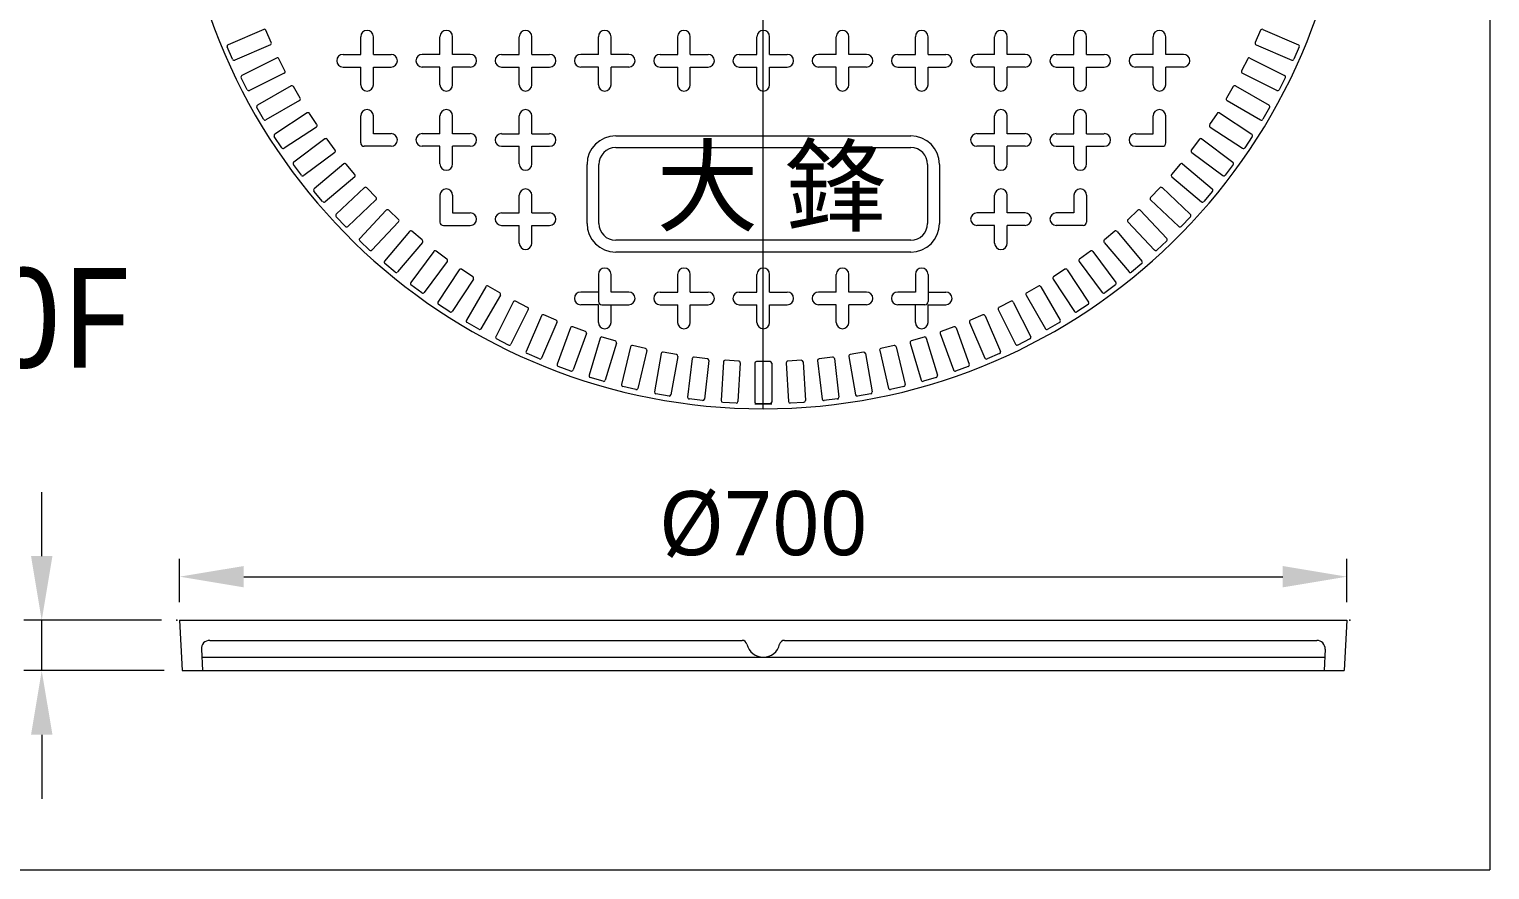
# Model space of a CAD drawing. Header units: millimetres. Extents: x 4664 to 8864, y -38 to 2932.
# Drawn here: x 7304.3 to 7597.2, y 1605.5 to 1774.1 of the extents above; entities that cross this region are included whole.
import ezdxf

# ---------------------------------------------------------------- set-up
doc = ezdxf.new("R2010")
doc.units = ezdxf.units.MM
doc.styles.add('AEH', font='kaiu.ttf')
doc.styles.add('微軟正黑體-20', font='Microsoft JhengHei.ttf', dxfattribs={"height": 20})

msp = doc.modelspace()

# ---------------------------------------------------------------- linework, layer by layer
at = {"lineweight": 5}
for p, q in [((7597.16, 1945.81), (7597.16, 1605.49)), ((7451.47, 1697.99), (7451.47, 1932.97)), ((7351.29, 1774.11), (7344.15, 1771.03)), ((7352.81, 1771.45), (7351.74, 1773.94)), ((7370.74, 1769.08), (7370.74, 1772.63)), ((7373.28, 1769.08), (7373.28, 1772.63)), ((7386.63, 1769.08), (7386.63, 1772.63)), ((7389.17, 1769.08), (7389.17, 1772.63)), ((7402.52, 1769.08), (7402.52, 1772.63)), ((7405.06, 1769.08), (7405.06, 1772.63)), ((7418.42, 1769.08), (7418.42, 1772.63)), ((7420.95, 1769.08), (7420.95, 1772.63)), ((7434.31, 1769.08), (7434.31, 1772.63)), ((7436.84, 1769.08), (7436.84, 1772.63)), ((7450.2, 1769.08), (7450.2, 1772.63)), ((7452.73, 1769.08), (7452.73, 1772.63)), ((7466.09, 1769.08), (7466.09, 1772.63)), ((7468.62, 1769.08), (7468.62, 1772.63)), ((7481.98, 1769.08), (7481.98, 1772.63)), ((7484.52, 1769.08), (7484.52, 1772.63)), ((7497.87, 1769.08), (7497.87, 1772.63)), ((7500.41, 1769.08), (7500.41, 1772.63)), ((7513.76, 1769.08), (7513.76, 1772.63)), ((7516.3, 1769.08), (7516.3, 1772.63)), ((7529.65, 1769.08), (7529.65, 1772.63)), ((7532.19, 1769.08), (7532.19, 1772.63)), ((7551.19, 1773.94), (7550.12, 1771.45)), ((7551.64, 1774.11), (7558.78, 1771.03)), ((7345.05, 1768.1), (7343.98, 1770.59)), ((7352.63, 1771.01), (7345.49, 1767.93)), ((7550.3, 1771.01), (7557.44, 1767.93)), ((7558.95, 1770.59), (7557.88, 1768.1)), ((7353.87, 1768.36), (7346.92, 1764.87)), ((7355.54, 1765.79), (7354.32, 1768.21)), ((7367.19, 1769.08), (7370.74, 1769.08)), ((7367.19, 1766.54), (7370.74, 1766.54)), ((7370.74, 1762.99), (7370.74, 1766.54)), ((7373.28, 1769.08), (7376.83, 1769.08)), ((7373.28, 1766.54), (7376.83, 1766.54)), ((7373.28, 1762.99), (7373.28, 1766.54)), ((7386.63, 1769.08), (7383.08, 1769.08)), ((7386.63, 1766.54), (7383.08, 1766.54)), ((7386.63, 1762.99), (7386.63, 1766.54)), ((7392.72, 1769.08), (7389.17, 1769.08)), ((7392.72, 1766.54), (7389.17, 1766.54)), ((7389.17, 1762.99), (7389.17, 1766.54)), ((7398.97, 1769.08), (7402.52, 1769.08)), ((7398.97, 1766.54), (7402.52, 1766.54)), ((7402.52, 1762.99), (7402.52, 1766.54)), ((7405.06, 1769.08), (7408.61, 1769.08)), ((7405.06, 1766.54), (7408.61, 1766.54)), ((7405.06, 1762.99), (7405.06, 1766.54)), ((7418.42, 1769.08), (7414.87, 1769.08)), ((7418.42, 1766.54), (7414.87, 1766.54)), ((7418.42, 1762.99), (7418.42, 1766.54)), ((7424.5, 1769.08), (7420.95, 1769.08)), ((7424.5, 1766.54), (7420.95, 1766.54)), ((7420.95, 1762.99), (7420.95, 1766.54)), ((7430.76, 1769.08), (7434.31, 1769.08)), ((7430.76, 1766.54), (7434.31, 1766.54)), ((7434.31, 1762.99), (7434.31, 1766.54)), ((7436.84, 1769.08), (7440.39, 1769.08)), ((7436.84, 1766.54), (7440.39, 1766.54)), ((7436.84, 1762.99), (7436.84, 1766.54)), ((7446.65, 1769.08), (7450.2, 1769.08)), ((7446.65, 1766.54), (7450.2, 1766.54)), ((7450.2, 1762.99), (7450.2, 1766.54)), ((7452.73, 1769.08), (7456.28, 1769.08)), ((7452.73, 1766.54), (7456.28, 1766.54)), ((7452.73, 1762.99), (7452.73, 1766.54)), ((7466.09, 1769.08), (7462.54, 1769.08)), ((7466.09, 1766.54), (7462.54, 1766.54)), ((7466.09, 1762.99), (7466.09, 1766.54)), ((7472.17, 1769.08), (7468.62, 1769.08)), ((7472.17, 1766.54), (7468.62, 1766.54)), ((7468.62, 1762.99), (7468.62, 1766.54)), ((7478.43, 1769.08), (7481.98, 1769.08)), ((7478.43, 1766.54), (7481.98, 1766.54)), ((7481.98, 1762.99), (7481.98, 1766.54)), ((7484.52, 1769.08), (7488.07, 1769.08)), ((7484.52, 1766.54), (7488.07, 1766.54)), ((7484.52, 1762.99), (7484.52, 1766.54)), ((7497.87, 1769.08), (7494.32, 1769.08)), ((7497.87, 1766.54), (7494.32, 1766.54)), ((7497.87, 1762.99), (7497.87, 1766.54)), ((7503.96, 1769.08), (7500.41, 1769.08)), ((7503.96, 1766.54), (7500.41, 1766.54)), ((7500.41, 1762.99), (7500.41, 1766.54)), ((7510.21, 1769.08), (7513.76, 1769.08)), ((7510.21, 1766.54), (7513.76, 1766.54)), ((7513.76, 1762.99), (7513.76, 1766.54)), ((7516.3, 1769.08), (7519.85, 1769.08)), ((7516.3, 1766.54), (7519.85, 1766.54)), ((7516.3, 1762.99), (7516.3, 1766.54)), ((7529.65, 1769.08), (7526.1, 1769.08)), ((7529.65, 1766.54), (7526.1, 1766.54)), ((7529.65, 1762.99), (7529.65, 1766.54)), ((7535.74, 1769.08), (7532.19, 1769.08)), ((7535.74, 1766.54), (7532.19, 1766.54)), ((7532.19, 1762.99), (7532.19, 1766.54)), ((7548.61, 1768.21), (7547.39, 1765.79)), ((7549.06, 1768.36), (7556.01, 1764.87)), ((7347.98, 1762), (7346.77, 1764.41)), ((7355.39, 1765.34), (7348.44, 1761.85)), ((7547.54, 1765.34), (7554.49, 1761.85)), ((7556.16, 1764.41), (7554.95, 1762)), ((7356.77, 1762.76), (7350.04, 1758.87)), ((7358.59, 1760.3), (7357.24, 1762.64)), ((7545.69, 1762.64), (7544.34, 1760.3)), ((7546.16, 1762.76), (7552.89, 1758.87)), ((7351.27, 1756.07), (7349.92, 1758.41)), ((7358.47, 1759.83), (7351.73, 1755.95)), ((7544.47, 1759.83), (7551.2, 1755.95)), ((7553.01, 1758.41), (7551.66, 1756.07)), ((7360, 1757.35), (7353.5, 1753.07)), ((7361.86, 1754.52), (7355.36, 1750.25)), ((7361.95, 1754.99), (7360.47, 1757.25)), ((7370.74, 1751.32), (7370.74, 1756.73)), ((7373.28, 1753.18), (7373.28, 1756.73)), ((7386.63, 1753.18), (7386.63, 1756.73)), ((7389.17, 1753.18), (7389.17, 1756.73)), ((7402.52, 1753.18), (7402.52, 1756.73)), ((7405.06, 1753.18), (7405.06, 1756.73)), ((7497.87, 1753.18), (7497.87, 1756.73)), ((7500.41, 1753.18), (7500.41, 1756.73)), ((7513.76, 1753.18), (7513.76, 1756.73)), ((7516.3, 1753.18), (7516.3, 1756.73)), ((7529.65, 1753.18), (7529.65, 1756.73)), ((7532.19, 1751.32), (7532.19, 1756.73)), ((7542.46, 1757.25), (7540.98, 1754.99)), ((7541.07, 1754.52), (7547.57, 1750.25)), ((7542.93, 1757.35), (7549.43, 1753.07)), ((7354.89, 1750.34), (7353.41, 1752.6)), ((7363.54, 1752.13), (7357.3, 1747.48)), ((7365.62, 1749.89), (7364.01, 1752.06)), ((7376.83, 1753.18), (7373.28, 1753.18)), ((7386.63, 1753.18), (7383.08, 1753.18)), ((7392.72, 1753.18), (7389.17, 1753.18)), ((7398.97, 1753.18), (7402.52, 1753.18)), ((7405.06, 1753.18), (7408.61, 1753.18)), ((7421.88, 1752.76), (7481.05, 1752.76)), ((7497.87, 1753.18), (7494.32, 1753.18)), ((7503.96, 1753.18), (7500.41, 1753.18)), ((7510.21, 1753.18), (7513.76, 1753.18)), ((7516.3, 1753.18), (7519.85, 1753.18)), ((7526.1, 1753.18), (7529.65, 1753.18)), ((7538.92, 1752.06), (7537.31, 1749.89)), ((7539.4, 1752.13), (7545.63, 1747.48)), ((7549.52, 1752.6), (7548.04, 1750.34)), ((7365.55, 1749.41), (7359.32, 1744.77)), ((7376.83, 1750.65), (7371.42, 1750.65)), ((7386.63, 1750.65), (7383.08, 1750.65)), ((7386.63, 1747.1), (7386.63, 1750.65)), ((7392.72, 1750.65), (7389.17, 1750.65)), ((7389.17, 1747.1), (7389.17, 1750.65)), ((7398.97, 1750.65), (7402.52, 1750.65)), ((7402.52, 1747.1), (7402.52, 1750.65)), ((7405.06, 1750.65), (7408.61, 1750.65)), ((7405.06, 1747.1), (7405.06, 1750.65)), ((7421.88, 1750.39), (7481.05, 1750.39)), ((7497.87, 1750.65), (7494.32, 1750.65)), ((7497.87, 1747.1), (7497.87, 1750.65)), ((7503.96, 1750.65), (7500.41, 1750.65)), ((7500.41, 1747.1), (7500.41, 1750.65)), ((7510.21, 1750.65), (7513.76, 1750.65)), ((7513.76, 1747.1), (7513.76, 1750.65)), ((7516.3, 1750.65), (7519.85, 1750.65)), ((7516.3, 1747.1), (7516.3, 1750.65)), ((7526.1, 1750.65), (7531.51, 1750.65)), ((7537.38, 1749.41), (7543.61, 1744.77)), ((7358.84, 1744.84), (7357.23, 1747.01)), ((7367.37, 1747.12), (7361.41, 1742.12)), ((7369.58, 1745.01), (7367.84, 1747.08)), ((7416.13, 1735.18), (7416.13, 1747.01)), ((7418.5, 1735.18), (7418.5, 1747.01)), ((7484.43, 1747.01), (7484.43, 1735.18)), ((7486.8, 1747.01), (7486.8, 1735.18)), ((7535.09, 1747.08), (7533.35, 1745.01)), ((7535.56, 1747.12), (7541.52, 1742.12)), ((7545.7, 1747.01), (7544.09, 1744.84)), ((7369.54, 1744.53), (7363.58, 1739.53)), ((7533.39, 1744.53), (7539.35, 1739.53)), ((7363.11, 1739.57), (7361.37, 1741.65)), ((7371.48, 1742.35), (7365.83, 1737.01)), ((7373.8, 1739.89), (7368.15, 1734.55)), ((7373.82, 1740.37), (7371.96, 1742.33)), ((7386.63, 1740.84), (7386.63, 1735.43)), ((7389.17, 1740.84), (7389.17, 1737.29)), ((7402.52, 1737.29), (7402.52, 1740.84)), ((7405.06, 1737.29), (7405.06, 1740.84)), ((7497.87, 1737.29), (7497.87, 1740.84)), ((7500.41, 1737.29), (7500.41, 1740.84)), ((7513.76, 1740.84), (7513.76, 1737.29)), ((7516.3, 1740.84), (7516.3, 1735.43)), ((7530.97, 1742.33), (7529.11, 1740.37)), ((7529.13, 1739.89), (7534.78, 1734.55)), ((7531.45, 1742.35), (7537.1, 1737.01)), ((7541.56, 1741.65), (7539.82, 1739.57)), ((7375.87, 1737.82), (7370.54, 1732.16)), ((7378.32, 1735.98), (7376.35, 1737.83)), ((7389.17, 1737.29), (7392.72, 1737.29)), ((7398.97, 1737.29), (7402.52, 1737.29)), ((7405.06, 1737.29), (7408.61, 1737.29)), ((7497.87, 1737.29), (7494.32, 1737.29)), ((7503.96, 1737.29), (7500.41, 1737.29)), ((7513.76, 1737.29), (7510.21, 1737.29)), ((7526.58, 1737.83), (7524.61, 1735.98)), ((7527.06, 1737.82), (7532.4, 1732.16)), ((7367.67, 1734.56), (7365.81, 1736.53)), ((7378.33, 1735.5), (7373, 1729.84)), ((7387.31, 1734.76), (7392.72, 1734.76)), ((7398.97, 1734.76), (7402.52, 1734.76)), ((7402.52, 1731.21), (7402.52, 1734.76)), ((7405.06, 1734.76), (7408.61, 1734.76)), ((7405.06, 1731.21), (7405.06, 1734.76)), ((7497.87, 1734.76), (7494.32, 1734.76)), ((7497.87, 1731.21), (7497.87, 1734.76)), ((7503.96, 1734.76), (7500.41, 1734.76)), ((7500.41, 1731.21), (7500.41, 1734.76)), ((7515.62, 1734.76), (7510.21, 1734.76)), ((7524.6, 1735.5), (7529.94, 1729.84)), ((7537.12, 1736.53), (7535.26, 1734.56)), ((7372.52, 1729.83), (7370.55, 1731.69)), ((7380.52, 1733.56), (7375.52, 1727.6)), ((7383.11, 1731.38), (7378.11, 1725.43)), ((7383.06, 1731.86), (7380.99, 1733.6)), ((7481.05, 1731.8), (7421.88, 1731.8)), ((7519.83, 1731.38), (7524.82, 1725.43)), ((7521.94, 1733.6), (7519.87, 1731.86)), ((7522.42, 1733.56), (7527.41, 1727.6)), ((7532.38, 1731.69), (7530.41, 1729.83)), ((7385.4, 1729.57), (7380.76, 1723.33)), ((7388.04, 1728.02), (7385.87, 1729.64)), ((7481.05, 1729.43), (7421.88, 1729.43)), ((7517.06, 1729.64), (7514.89, 1728.02)), ((7517.53, 1729.57), (7522.18, 1723.33)), ((7377.63, 1725.38), (7375.56, 1727.12)), ((7388.11, 1727.55), (7383.47, 1721.31)), ((7390.51, 1725.87), (7386.23, 1719.38)), ((7393.23, 1724.48), (7390.97, 1725.97)), ((7511.96, 1725.97), (7509.7, 1724.48)), ((7512.42, 1725.87), (7516.7, 1719.38)), ((7514.82, 1727.55), (7519.46, 1721.31)), ((7527.37, 1727.12), (7525.3, 1725.38)), ((7382.99, 1721.24), (7380.82, 1722.86)), ((7393.33, 1724.01), (7389.06, 1717.52)), ((7395.82, 1722.48), (7391.93, 1715.75)), ((7398.62, 1721.25), (7396.28, 1722.6)), ((7418.42, 1724.95), (7418.42, 1719.54)), ((7420.95, 1721.4), (7420.95, 1724.95)), ((7434.31, 1721.4), (7434.31, 1724.95)), ((7436.84, 1721.4), (7436.84, 1724.95)), ((7450.2, 1721.4), (7450.2, 1724.95)), ((7452.73, 1721.4), (7452.73, 1724.95)), ((7466.09, 1721.4), (7466.09, 1724.95)), ((7468.62, 1721.4), (7468.62, 1724.95)), ((7481.98, 1724.95), (7481.98, 1721.4)), ((7484.52, 1724.95), (7484.52, 1719.54)), ((7506.65, 1722.6), (7504.31, 1721.25)), ((7507.11, 1722.48), (7511, 1715.75)), ((7509.6, 1724.01), (7513.87, 1717.52)), ((7522.11, 1722.86), (7519.94, 1721.24)), ((7398.75, 1720.79), (7394.86, 1714.05)), ((7401.32, 1719.4), (7397.83, 1712.45)), ((7404.19, 1718.34), (7401.78, 1719.55)), ((7418.42, 1721.4), (7414.87, 1721.4)), ((7424.5, 1721.4), (7420.95, 1721.4)), ((7430.76, 1721.4), (7434.31, 1721.4)), ((7436.84, 1721.4), (7440.39, 1721.4)), ((7446.65, 1721.4), (7450.2, 1721.4)), ((7452.73, 1721.4), (7456.28, 1721.4)), ((7466.09, 1721.4), (7462.54, 1721.4)), ((7472.17, 1721.4), (7468.62, 1721.4)), ((7481.98, 1721.4), (7478.43, 1721.4)), ((7484.52, 1721.4), (7488.07, 1721.4)), ((7501.16, 1719.55), (7498.74, 1718.34)), ((7501.61, 1719.4), (7505.1, 1712.45)), ((7504.18, 1720.79), (7508.07, 1714.05)), ((7388.59, 1717.42), (7386.33, 1718.91)), ((7404.34, 1717.88), (7400.85, 1710.94)), ((7406.99, 1716.65), (7403.91, 1709.51)), ((7409.92, 1715.75), (7407.44, 1716.83)), ((7418.42, 1718.87), (7414.87, 1718.87)), ((7418.42, 1715.32), (7418.42, 1718.87)), ((7419.09, 1718.87), (7424.5, 1718.87)), ((7420.95, 1715.32), (7420.95, 1718.87)), ((7430.76, 1718.87), (7434.31, 1718.87)), ((7434.31, 1715.32), (7434.31, 1718.87)), ((7436.84, 1718.87), (7440.39, 1718.87)), ((7436.84, 1715.32), (7436.84, 1718.87)), ((7446.65, 1718.87), (7450.2, 1718.87)), ((7450.2, 1715.32), (7450.2, 1718.87)), ((7452.73, 1718.87), (7456.28, 1718.87)), ((7452.73, 1715.32), (7452.73, 1718.87)), ((7466.09, 1718.87), (7462.54, 1718.87)), ((7466.09, 1715.32), (7466.09, 1718.87)), ((7472.17, 1718.87), (7468.62, 1718.87)), ((7468.62, 1715.32), (7468.62, 1718.87)), ((7483.84, 1718.87), (7478.43, 1718.87)), ((7481.98, 1715.32), (7481.98, 1718.87)), ((7484.52, 1718.87), (7488.07, 1718.87)), ((7484.52, 1715.32), (7484.52, 1718.87)), ((7495.49, 1716.83), (7493.01, 1715.75)), ((7495.94, 1716.65), (7499.02, 1709.51)), ((7498.59, 1717.88), (7502.08, 1710.94)), ((7516.6, 1718.91), (7514.34, 1717.42)), ((7394.4, 1713.93), (7392.06, 1715.28)), ((7410.1, 1715.31), (7407.02, 1708.17)), ((7412.81, 1714.23), (7410.15, 1706.92)), ((7415.79, 1713.51), (7413.25, 1714.43)), ((7489.68, 1714.43), (7487.14, 1713.51)), ((7490.12, 1714.23), (7492.78, 1706.92)), ((7492.83, 1715.31), (7495.91, 1708.17)), ((7510.88, 1715.28), (7508.53, 1713.93)), ((7400.4, 1710.78), (7397.98, 1712)), ((7415.99, 1713.07), (7413.33, 1705.77)), ((7418.77, 1712.15), (7416.54, 1704.7)), ((7421.78, 1711.61), (7419.19, 1712.38)), ((7422.01, 1711.18), (7419.78, 1703.73)), ((7427.87, 1710.05), (7425.24, 1710.68)), ((7477.69, 1710.68), (7475.06, 1710.05)), ((7480.92, 1711.18), (7483.16, 1703.73)), ((7483.74, 1712.38), (7481.15, 1711.61)), ((7484.16, 1712.15), (7486.39, 1704.7)), ((7486.94, 1713.07), (7489.6, 1705.77)), ((7504.95, 1712), (7502.53, 1710.78)), ((7406.57, 1707.99), (7404.09, 1709.06)), ((7424.83, 1710.43), (7423.04, 1702.86)), ((7428.12, 1709.65), (7426.33, 1702.08)), ((7430.98, 1709.06), (7429.63, 1701.4)), ((7434.04, 1708.86), (7431.38, 1709.33)), ((7434.31, 1708.47), (7432.96, 1700.81)), ((7437.21, 1708.05), (7436.3, 1700.32)), ((7440.27, 1708.03), (7437.58, 1708.34)), ((7440.56, 1707.65), (7439.66, 1699.93)), ((7446.53, 1707.56), (7443.83, 1707.72)), ((7459.1, 1707.72), (7456.4, 1707.56)), ((7462.37, 1707.65), (7463.27, 1699.93)), ((7465.35, 1708.34), (7462.66, 1708.03)), ((7465.72, 1708.05), (7466.63, 1700.32)), ((7468.62, 1708.47), (7469.97, 1700.81)), ((7471.56, 1709.33), (7468.89, 1708.86)), ((7471.95, 1709.06), (7473.3, 1701.4)), ((7474.81, 1709.65), (7476.6, 1702.08)), ((7478.1, 1710.43), (7479.89, 1702.86)), ((7498.84, 1709.06), (7496.36, 1707.99)), ((7412.9, 1705.56), (7410.36, 1706.49)), ((7443.48, 1707.4), (7443.02, 1699.64)), ((7446.85, 1707.2), (7446.4, 1699.44)), ((7449.77, 1707.12), (7449.77, 1699.34)), ((7452.82, 1707.45), (7450.11, 1707.45)), ((7453.16, 1707.12), (7453.16, 1699.34)), ((7456.08, 1707.2), (7456.53, 1699.44)), ((7459.45, 1707.4), (7459.91, 1699.64)), ((7492.57, 1706.49), (7490.03, 1705.56)), ((7419.35, 1703.51), (7416.76, 1704.28)), ((7425.92, 1701.83), (7423.29, 1702.45)), ((7479.64, 1702.45), (7477.01, 1701.83)), ((7486.17, 1704.28), (7483.58, 1703.51)), ((7432.57, 1700.54), (7429.91, 1701.01)), ((7439.29, 1699.63), (7436.6, 1699.95)), ((7446.04, 1699.12), (7443.34, 1699.28)), ((7452.82, 1699), (7450.11, 1699)), ((7459.59, 1699.28), (7456.89, 1699.12)), ((7466.33, 1699.95), (7463.64, 1699.63)), ((7473.02, 1701.01), (7470.36, 1700.54)), ((7306.77, 1668.43), (7306.77, 1681.29)), ((7334.43, 1659.17), (7334.43, 1667.9)), ((7568.5, 1659.17), (7568.5, 1667.9)), ((7347.29, 1664.3), (7555.64, 1664.3)), ((7330.82, 1655.56), (7303.17, 1655.56)), ((7306.77, 1645.46), (7306.77, 1655.56)), ((7334.43, 1655.56), (7334.96, 1645.46)), ((7334.43, 1655.56), (7568.5, 1655.56)), ((7568.5, 1655.56), (7567.98, 1645.46)), ((7338.78, 1649.75), (7339, 1645.46)), ((7340.46, 1651.52), (7447.21, 1651.52)), ((7455.73, 1651.52), (7562.47, 1651.52)), ((7564.15, 1649.75), (7563.93, 1645.46)), ((7338.86, 1648.16), (7564.07, 1648.16)), ((7331.35, 1645.46), (7303.17, 1645.46)), ((7334.96, 1645.46), (7567.98, 1645.46)), ((7306.77, 1632.6), (7306.77, 1619.73)), ((6804.03, 1605.49), (7597.16, 1605.49))]:
    msp.add_line(p, q, dxfattribs=at)
for centre, radius, start, end in [((7451.47, 1815.48), 117.49, 184.0689, 355.9311), ((7351.43, 1773.8), 0.338, 23.3333, 113.3333), ((7372.01, 1772.63), 1.27, 0, 180), ((7387.9, 1772.63), 1.27, 0, 180), ((7403.79, 1772.63), 1.27, 0, 180), ((7419.68, 1772.63), 1.27, 0, 180), ((7435.57, 1772.63), 1.27, 0, 180), ((7451.47, 1772.63), 1.27, 0, 180), ((7467.36, 1772.63), 1.27, 0, 180), ((7483.25, 1772.63), 1.27, 0, 180), ((7499.14, 1772.63), 1.27, 0, 180), ((7515.03, 1772.63), 1.27, 0, 180), ((7530.92, 1772.63), 1.27, 0, 180), ((7551.5, 1773.8), 0.338, 66.6667, 156.6667), ((7344.29, 1770.72), 0.338, 113.3333, 203.3333), ((7352.5, 1771.32), 0.338, 293.3333, 23.3333), ((7550.43, 1771.32), 0.338, 156.6667, 246.6667), ((7558.64, 1770.72), 0.338, 336.6667, 66.6667), ((7345.36, 1768.24), 0.338, 203.3333, 293.3333), ((7354.02, 1768.06), 0.338, 26.6667, 116.6667), ((7367.19, 1767.81), 1.27, 90, 270), ((7376.83, 1767.81), 1.27, 270, 90), ((7383.08, 1767.81), 1.27, 90, 270), ((7392.72, 1767.81), 1.27, 270, 90), ((7398.97, 1767.81), 1.27, 90, 270), ((7408.61, 1767.81), 1.27, 270, 90), ((7414.87, 1767.81), 1.27, 90, 270), ((7424.5, 1767.81), 1.27, 270, 90), ((7430.76, 1767.81), 1.27, 90, 270), ((7440.39, 1767.81), 1.27, 270, 90), ((7446.65, 1767.81), 1.27, 90, 270), ((7456.28, 1767.81), 1.27, 270, 90), ((7462.54, 1767.81), 1.27, 90, 270), ((7472.17, 1767.81), 1.27, 270, 90), ((7478.43, 1767.81), 1.27, 90, 270), ((7488.07, 1767.81), 1.27, 270, 90), ((7494.32, 1767.81), 1.27, 90, 270), ((7503.96, 1767.81), 1.27, 270, 90), ((7510.21, 1767.81), 1.27, 90, 270), ((7519.85, 1767.81), 1.27, 270, 90), ((7526.1, 1767.81), 1.27, 90, 270), ((7535.74, 1767.81), 1.27, 270, 90), ((7548.91, 1768.06), 0.338, 63.3333, 153.3333), ((7557.57, 1768.24), 0.338, 246.6667, 336.6667), ((7347.07, 1764.57), 0.338, 116.6667, 206.6667), ((7355.24, 1765.64), 0.338, 296.6667, 26.6667), ((7547.7, 1765.64), 0.338, 153.3333, 243.3333), ((7555.86, 1764.57), 0.338, 333.3333, 63.3333), ((7348.29, 1762.15), 0.338, 206.6667, 296.6667), ((7356.94, 1762.47), 0.338, 30, 120), ((7372.01, 1762.99), 1.27, 180, 0), ((7387.9, 1762.99), 1.27, 180, 0), ((7403.79, 1762.99), 1.27, 180, 0), ((7419.68, 1762.99), 1.27, 180, 0), ((7435.57, 1762.99), 1.27, 180, 0), ((7451.47, 1762.99), 1.27, 180, 0), ((7467.36, 1762.99), 1.27, 180, 0), ((7483.25, 1762.99), 1.27, 180, 0), ((7499.14, 1762.99), 1.27, 180, 0), ((7515.03, 1762.99), 1.27, 180, 0), ((7530.92, 1762.99), 1.27, 180, 0), ((7545.99, 1762.47), 0.338, 60, 150), ((7554.64, 1762.15), 0.338, 243.3333, 333.3333), ((7350.21, 1758.58), 0.338, 120, 210), ((7358.3, 1760.13), 0.338, 300, 30), ((7360.19, 1757.06), 0.338, 33.3333, 123.3333), ((7372.01, 1756.73), 1.27, 0, 180), ((7387.9, 1756.73), 1.27, 0, 180), ((7403.79, 1756.73), 1.27, 0, 180), ((7499.14, 1756.73), 1.27, 0, 180), ((7515.03, 1756.73), 1.27, 0, 180), ((7530.92, 1756.73), 1.27, 0, 180), ((7542.75, 1757.06), 0.338, 56.6667, 146.6667), ((7544.63, 1760.13), 0.338, 150, 240), ((7552.72, 1758.58), 0.338, 330, 60), ((7351.56, 1756.24), 0.338, 210, 300), ((7361.67, 1754.8), 0.338, 303.3333, 33.3333), ((7541.26, 1754.8), 0.338, 146.6667, 236.6667), ((7551.37, 1756.24), 0.338, 240, 330), ((7353.69, 1752.79), 0.338, 123.3333, 213.3333), ((7363.74, 1751.85), 0.338, 36.6667, 126.6667), ((7376.83, 1751.92), 1.27, 270, 90), ((7383.08, 1751.92), 1.27, 90, 270), ((7392.72, 1751.92), 1.27, 270, 90), ((7398.97, 1751.92), 1.27, 90, 270), ((7408.61, 1751.92), 1.27, 270, 90), ((7421.88, 1747.01), 5.75, 90, 180), ((7481.05, 1747.01), 5.75, 0, 90), ((7494.32, 1751.92), 1.27, 90, 270), ((7503.96, 1751.92), 1.27, 270, 90), ((7510.21, 1751.92), 1.27, 90, 270), ((7519.85, 1751.92), 1.27, 270, 90), ((7526.1, 1751.92), 1.27, 90, 270), ((7539.19, 1751.85), 0.338, 53.3333, 143.3333), ((7549.24, 1752.79), 0.338, 326.6667, 56.6667), ((7355.18, 1750.53), 0.338, 213.3333, 303.3333), ((7365.35, 1749.69), 0.338, 306.6667, 36.6667), ((7371.42, 1751.32), 0.676, 180, 270), ((7421.88, 1747.01), 3.38, 90, 180), ((7481.05, 1747.01), 3.38, 0, 90), ((7531.51, 1751.32), 0.676, 270, 0), ((7537.58, 1749.69), 0.338, 143.3333, 233.3333), ((7547.76, 1750.53), 0.338, 236.6667, 326.6667), ((7357.5, 1747.21), 0.338, 126.6667, 216.6667), ((7367.58, 1746.86), 0.338, 40, 130), ((7387.9, 1747.1), 1.27, 180, 0), ((7403.79, 1747.1), 1.27, 180, 0), ((7499.14, 1747.1), 1.27, 180, 0), ((7515.03, 1747.1), 1.27, 180, 0), ((7535.35, 1746.86), 0.338, 50, 140), ((7545.43, 1747.21), 0.338, 323.3333, 53.3333), ((7359.11, 1745.04), 0.338, 216.6667, 306.6667), ((7369.32, 1744.79), 0.338, 310, 40), ((7533.61, 1744.79), 0.338, 140, 230), ((7543.82, 1745.04), 0.338, 233.3333, 323.3333), ((7361.63, 1741.86), 0.338, 130, 220), ((7371.72, 1742.1), 0.338, 43.3333, 133.3333), ((7373.57, 1740.13), 0.338, 313.3333, 43.3333), ((7387.9, 1740.84), 1.27, 0, 180), ((7403.79, 1740.84), 1.27, 0, 180), ((7499.14, 1740.84), 1.27, 0, 180), ((7515.03, 1740.84), 1.27, 0, 180), ((7529.36, 1740.13), 0.338, 136.6667, 226.6667), ((7531.21, 1742.1), 0.338, 46.6667, 136.6667), ((7541.3, 1741.86), 0.338, 320, 50), ((7363.37, 1739.79), 0.338, 220, 310), ((7366.06, 1736.76), 0.338, 133.3333, 223.3333), ((7376.12, 1737.59), 0.338, 46.6667, 136.6667), ((7392.72, 1736.03), 1.27, 270, 90), ((7398.97, 1736.03), 1.27, 90, 270), ((7408.61, 1736.03), 1.27, 270, 90), ((7494.32, 1736.03), 1.27, 90, 270), ((7503.96, 1736.03), 1.27, 270, 90), ((7510.21, 1736.03), 1.27, 90, 270), ((7526.81, 1737.59), 0.338, 43.3333, 133.3333), ((7536.87, 1736.76), 0.338, 316.6667, 46.6667), ((7539.56, 1739.79), 0.338, 230, 320), ((7367.92, 1734.8), 0.338, 223.3333, 313.3333), ((7378.09, 1735.73), 0.338, 316.6667, 46.6667), ((7387.31, 1735.43), 0.676, 180, 270), ((7421.88, 1735.18), 5.75, 180, 270), ((7421.88, 1735.18), 3.38, 180, 270), ((7481.05, 1735.18), 3.38, 270, 0), ((7481.05, 1735.18), 5.75, 270, 0), ((7515.62, 1735.43), 0.676, 270, 0), ((7524.85, 1735.73), 0.338, 133.3333, 223.3333), ((7535.01, 1734.8), 0.338, 226.6667, 316.6667), ((7370.78, 1731.93), 0.338, 136.6667, 226.6667), ((7380.77, 1733.34), 0.338, 50, 140), ((7382.85, 1731.6), 0.338, 320, 50), ((7403.79, 1731.21), 1.27, 180, 0), ((7499.14, 1731.21), 1.27, 180, 0), ((7520.08, 1731.6), 0.338, 130, 220), ((7522.16, 1733.34), 0.338, 40, 130), ((7532.15, 1731.93), 0.338, 313.3333, 43.3333), ((7372.75, 1730.08), 0.338, 226.6667, 316.6667), ((7385.67, 1729.37), 0.338, 53.3333, 143.3333), ((7517.26, 1729.37), 0.338, 36.6667, 126.6667), ((7530.18, 1730.08), 0.338, 223.3333, 313.3333), ((7375.78, 1727.38), 0.338, 140, 230), ((7377.85, 1725.64), 0.338, 230, 320), ((7387.84, 1727.75), 0.338, 323.3333, 53.3333), ((7390.79, 1725.69), 0.338, 56.6667, 146.6667), ((7419.68, 1724.95), 1.27, 0, 180), ((7435.57, 1724.95), 1.27, 0, 180), ((7451.47, 1724.95), 1.27, 0, 180), ((7467.36, 1724.95), 1.27, 0, 180), ((7483.25, 1724.95), 1.27, 0, 180), ((7512.14, 1725.69), 0.338, 33.3333, 123.3333), ((7515.09, 1727.75), 0.338, 126.6667, 216.6667), ((7525.08, 1725.64), 0.338, 220, 310), ((7527.15, 1727.38), 0.338, 310, 40), ((7381.03, 1723.13), 0.338, 143.3333, 233.3333), ((7393.05, 1724.2), 0.338, 326.6667, 56.6667), ((7396.11, 1722.31), 0.338, 60, 150), ((7506.82, 1722.31), 0.338, 30, 120), ((7509.88, 1724.2), 0.338, 123.3333, 213.3333), ((7521.9, 1723.13), 0.338, 306.6667, 36.6667), ((7383.2, 1721.51), 0.338, 233.3333, 323.3333), ((7386.52, 1719.19), 0.338, 146.6667, 236.6667), ((7398.45, 1720.96), 0.338, 330, 60), ((7401.62, 1719.25), 0.338, 63.3333, 153.3333), ((7414.87, 1720.13), 1.27, 90, 270), ((7419.09, 1719.54), 0.676, 180, 270), ((7424.5, 1720.13), 1.27, 270, 90), ((7430.76, 1720.13), 1.27, 90, 270), ((7440.39, 1720.13), 1.27, 270, 90), ((7446.65, 1720.13), 1.27, 90, 270), ((7456.28, 1720.13), 1.27, 270, 90), ((7462.54, 1720.13), 1.27, 90, 270), ((7472.17, 1720.13), 1.27, 270, 90), ((7478.43, 1720.13), 1.27, 90, 270), ((7483.84, 1719.54), 0.676, 270, 0), ((7488.07, 1720.13), 1.27, 270, 90), ((7501.31, 1719.25), 0.338, 26.6667, 116.6667), ((7504.48, 1720.96), 0.338, 120, 210), ((7516.42, 1719.19), 0.338, 303.3333, 33.3333), ((7519.73, 1721.51), 0.338, 216.6667, 306.6667), ((7388.78, 1717.7), 0.338, 236.6667, 326.6667), ((7404.04, 1718.04), 0.338, 333.3333, 63.3333), ((7407.3, 1716.51), 0.338, 66.6667, 156.6667), ((7495.63, 1716.51), 0.338, 23.3333, 113.3333), ((7498.89, 1718.04), 0.338, 116.6667, 206.6667), ((7514.16, 1717.7), 0.338, 213.3333, 303.3333), ((7392.22, 1715.58), 0.338, 150, 240), ((7394.57, 1714.22), 0.338, 240, 330), ((7409.79, 1715.44), 0.338, 336.6667, 66.6667), ((7413.13, 1714.11), 0.338, 70, 160), ((7415.67, 1713.19), 0.338, 340, 70), ((7419.68, 1715.32), 1.27, 180, 0), ((7435.57, 1715.32), 1.27, 180, 0), ((7451.47, 1715.32), 1.27, 180, 0), ((7467.36, 1715.32), 1.27, 180, 0), ((7483.25, 1715.32), 1.27, 180, 0), ((7487.26, 1713.19), 0.338, 110, 200), ((7489.8, 1714.11), 0.338, 20, 110), ((7493.14, 1715.44), 0.338, 113.3333, 203.3333), ((7508.36, 1714.22), 0.338, 210, 300), ((7510.71, 1715.58), 0.338, 300, 30), ((7398.13, 1712.3), 0.338, 153.3333, 243.3333), ((7400.55, 1711.09), 0.338, 243.3333, 333.3333), ((7419.09, 1712.06), 0.338, 73.3333, 163.3333), ((7421.68, 1711.28), 0.338, 343.3333, 73.3333), ((7425.16, 1710.35), 0.338, 76.6667, 166.6667), ((7477.77, 1710.35), 0.338, 13.3333, 103.3333), ((7481.25, 1711.28), 0.338, 106.6667, 196.6667), ((7483.84, 1712.06), 0.338, 16.6667, 106.6667), ((7502.38, 1711.09), 0.338, 206.6667, 296.6667), ((7504.8, 1712.3), 0.338, 296.6667, 26.6667), ((7404.22, 1709.37), 0.338, 156.6667, 246.6667), ((7406.71, 1708.3), 0.338, 246.6667, 336.6667), ((7427.79, 1709.73), 0.338, 346.6667, 76.6667), ((7431.32, 1709), 0.338, 80, 170), ((7433.98, 1708.53), 0.338, 350, 80), ((7437.54, 1708.01), 0.338, 83.3333, 173.3333), ((7440.23, 1707.69), 0.338, 353.3333, 83.3333), ((7443.81, 1707.38), 0.338, 86.6667, 176.6667), ((7459.12, 1707.38), 0.338, 3.3333, 93.3333), ((7462.7, 1707.69), 0.338, 96.6667, 186.6667), ((7465.39, 1708.01), 0.338, 6.6667, 96.6667), ((7468.95, 1708.53), 0.338, 100, 190), ((7471.61, 1709), 0.338, 10, 100), ((7475.14, 1709.73), 0.338, 103.3333, 193.3333), ((7496.22, 1708.3), 0.338, 203.3333, 293.3333), ((7498.71, 1709.37), 0.338, 293.3333, 23.3333), ((7410.47, 1706.81), 0.338, 160, 250), ((7413.01, 1705.88), 0.338, 250, 340), ((7416.86, 1704.61), 0.338, 163.3333, 253.3333), ((7446.51, 1707.22), 0.338, 356.6667, 86.6667), ((7450.11, 1707.12), 0.338, 90, 180), ((7452.82, 1707.12), 0.338, 0, 90), ((7456.42, 1707.22), 0.338, 93.3333, 183.3333), ((7486.07, 1704.61), 0.338, 286.6667, 16.6667), ((7489.92, 1705.88), 0.338, 200, 290), ((7492.46, 1706.81), 0.338, 290, 20), ((7419.45, 1703.83), 0.338, 253.3333, 343.3333), ((7423.37, 1702.78), 0.338, 166.6667, 256.6667), ((7426, 1702.16), 0.338, 256.6667, 346.6667), ((7476.93, 1702.16), 0.338, 193.3333, 283.3333), ((7479.57, 1702.78), 0.338, 283.3333, 13.3333), ((7483.48, 1703.83), 0.338, 196.6667, 286.6667), ((7429.97, 1701.34), 0.338, 170, 260), ((7432.63, 1700.87), 0.338, 260, 350), ((7436.64, 1700.28), 0.338, 173.3333, 263.3333), ((7439.33, 1699.97), 0.338, 263.3333, 353.3333), ((7443.36, 1699.62), 0.338, 176.6667, 266.6667), ((7446.06, 1699.46), 0.338, 266.6667, 356.6667), ((7450.11, 1699.34), 0.338, 180, 270), ((7451.47, 1815.48), 116.48, 269.1684, 270.8316), ((7452.82, 1699.34), 0.338, 270, 0), ((7456.87, 1699.46), 0.338, 183.3333, 273.3333), ((7459.57, 1699.62), 0.338, 273.3333, 3.3333), ((7463.61, 1699.97), 0.338, 186.6667, 276.6667), ((7466.29, 1700.28), 0.338, 276.6667, 6.6667), ((7470.3, 1700.87), 0.338, 190, 280), ((7472.96, 1701.34), 0.338, 280, 10), ((7340.46, 1649.84), 1.68, 90, 183), ((7447.21, 1650.51), 1.01, 13.3424, 90), ((7451.47, 1651.52), 3.37, 193.3424, 346.6576), ((7455.73, 1650.51), 1.01, 90, 166.6576), ((7562.47, 1649.84), 1.68, 357, 90)]:
    msp.add_arc(centre, radius, start, end, dxfattribs=at)
for p in [(7333.84, 1655.56), (7569.09, 1655.56)]:
    msp.add_point(p, dxfattribs=at)
for points in [[(7304.63, 1668.43), (7308.92, 1668.43), (7306.77, 1655.56)], [(7347.29, 1666.44), (7347.29, 1662.16), (7334.43, 1664.3)], [(7555.64, 1666.44), (7555.64, 1662.16), (7568.5, 1664.3)], [(7304.63, 1632.6), (7308.92, 1632.6), (7306.77, 1645.46)]]:
    msp.add_solid(points, dxfattribs=at)

# ---------------------------------------------------------------- texts
at = {"lineweight": 5, "attachment_point": 1, "style": '微軟正黑體-20'}
for s, width, insert, char_height in [('大 鋒', 43.7168, (7430.04, 1750.15, -250.92), 15), ('MH 700F', 111.1877, (7216.33, 1726.24, -250.92), 20)]:
    msp.add_mtext_dynamic_manual_height_columns(s, width=width, gutter_width=12.5, heights=[0], dxfattribs=dict(at, insert=insert, char_height=char_height))
at = {"lineweight": 5, "insert": (7451.47, 1674.76), "char_height": 12.8634, "attachment_point": 5, "style": 'AEH'}
msp.add_mtext('{\\fMicrosoft JhengHei|b0|i0|c136|p34;\\C0;Ø700}', dxfattribs=at)

doc.saveas('drawing.dxf')
